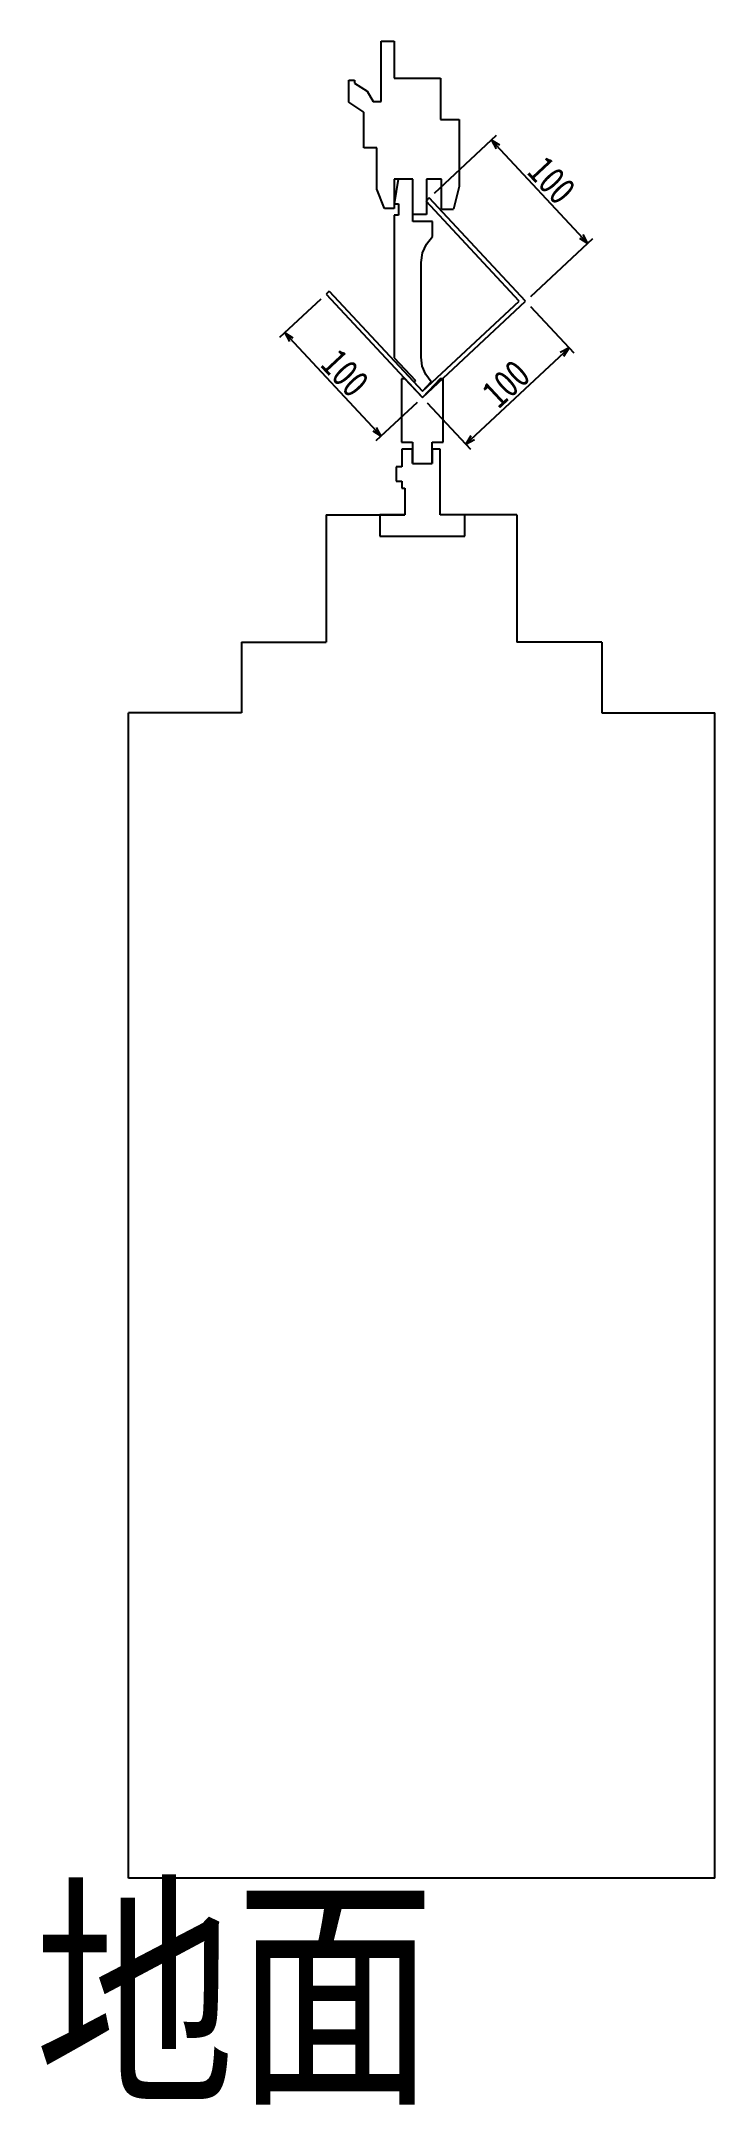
# Model space of a CAD drawing. Extents: x 5 to 481, y -14 to 1447.
import ezdxf
from ezdxf.enums import TextEntityAlignment as Align

# ---------------------------------------------------------------- set-up
doc = ezdxf.new("R2010")
doc.units = 0
doc.layers.get('0').update_dxf_attribs({"linetype": 'CONTINUOUS'})
doc.styles.add('GOTHIC', font='ＭＳ ゴシック')

msp = doc.modelspace()

# ---------------------------------------------------------------- linework, layer by layer
at = {"color": 2, "linetype": 'CONTINUOUS'}
for p, q in [((245.333904, 1403.825089), (245.333904, 1446.513543)), ((245.333904, 1446.513543), (254.440209, 1446.513543)), ((254.440209, 1446.513543), (254.440209, 1420.441022)), ((222.350518, 1403.463324), (222.350518, 1419.007917)), ((222.350518, 1419.007917), (226.329934, 1419.007917)), ((226.329934, 1419.007917), (226.329934, 1416.848632)), ((254.440209, 1420.441022), (287.25056, 1420.441022)), ((287.25056, 1420.441022), (287.25056, 1391.09812)), ((233.076287, 1396.284549), (222.350518, 1403.463324)), ((226.329934, 1416.848632), (235.430586, 1411.196053)), ((235.430586, 1411.196053), (239.726546, 1403.825089)), ((239.726546, 1403.825089), (245.333904, 1403.825089)), ((233.076287, 1371.127039), (233.076287, 1396.284549)), ((287.25056, 1391.09812), (300.64799, 1391.09812)), ((300.64799, 1391.09812), (300.64799, 1343.602777)), ((242.265261, 1371.127039), (233.076287, 1371.127039)), ((242.265261, 1341.790154), (242.265261, 1371.127039)), ((267.631209, 1348.884141), (254.630277, 1348.884141)), ((254.630277, 1348.884141), (254.630277, 1328.223964)), ((267.631209, 1323.772558), (267.631209, 1348.884141)), ((288.085067, 1348.884141), (277.452565, 1348.884141)), ((277.452565, 1348.884141), (277.452565, 1323.772558)), ((288.085067, 1327.641748), (288.085067, 1348.884141)), ((247.635211, 1328.223964), (242.265261, 1341.790154)), ((300.64799, 1343.602777), (296.426966, 1327.641748)), ((254.630277, 1328.223964), (247.635211, 1328.223964)), ((277.452565, 1323.772558), (267.631209, 1323.772558)), ((288.085067, 1327.641748), (296.426966, 1327.641748)), ((261.973206, 1207.673416), (259.723206, 1207.673416)), ((259.723206, 1207.673416), (259.723206, 1162.673416)), ((274.473206, 1194.268416), (261.973206, 1207.673416)), ((286.973206, 1207.673416), (274.473206, 1194.268416)), ((289.223206, 1207.673416), (286.973206, 1207.673416)), ((289.223206, 1162.673416), (289.223206, 1207.673416)), ((259.723206, 1162.673416), (267.473206, 1162.673416)), ((267.473206, 1162.673416), (267.473206, 1147.673416)), ((281.473206, 1147.673416), (281.473206, 1162.673416)), ((281.473206, 1162.673416), (289.223206, 1162.673416)), ((267.473206, 1147.673416), (281.473206, 1147.673416)), ((267.473206, 1147.673416), (281.473206, 1147.673416)), ((206.473206, 1111.173416), (261.973206, 1111.173416)), ((206.473206, 1111.173416), (206.473206, 1021.173416)), ((341.473206, 1111.173416), (286.973206, 1111.173416)), ((341.473206, 1111.173416), (341.473206, 1021.173416)), ((146.473206, 1021.173416), (206.473206, 1021.173416)), ((146.473206, 1021.173416), (146.473206, 971.173416)), ((401.473206, 1021.173416), (341.473206, 1021.173416)), ((401.473206, 1021.173416), (401.473206, 971.173416)), ((66.473206, 146.173416), (66.473206, 971.173416)), ((146.473206, 971.173416), (66.473206, 971.173416)), ((401.473206, 971.173416), (481.473206, 971.173416)), ((481.473206, 146.173416), (481.473206, 971.173416)), ((481.473206, 146.173416), (66.473206, 146.173416))]:
    msp.add_line(p, q, dxfattribs=at)
at = {"color": 134, "linetype": 'CONTINUOUS'}
for p, q in [((283.067615, 1339.013489), (327.039552, 1380.016787)), ((329.319016, 1372.897327), (323.382734, 1376.606848)), ((323.382734, 1376.606848), (326.668945, 1370.426167)), ((391.581505, 1303.470486), (323.382734, 1376.606848)), ((351.266387, 1265.877127), (395.238324, 1306.880424)), ((385.645223, 1307.180007), (391.581505, 1303.470486)), ((391.581505, 1303.470486), (388.295294, 1309.651167)), ((202.617617, 1263.99484), (173.412, 1236.760957)), ((351.019508, 1258.81037), (381.72813, 1225.878443)), ((183.005101, 1236.461375), (177.068818, 1240.170896)), ((177.068818, 1240.170896), (180.355029, 1233.990215)), ((177.068818, 1240.170896), (245.26759, 1167.034533)), ((305.181829, 1161.336489), (378.318192, 1229.535261)), ((378.318192, 1229.535261), (372.137511, 1226.24905)), ((374.60867, 1223.598978), (378.318192, 1229.535261)), ((270.816388, 1190.858478), (241.610772, 1163.624595)), ((277.883145, 1190.611598), (308.591767, 1157.679671)), ((239.331307, 1170.744054), (245.26759, 1167.034533)), ((245.26759, 1167.034533), (241.981379, 1173.215214)), ((308.89135, 1167.272772), (305.181829, 1161.336489)), ((305.181829, 1161.336489), (311.36251, 1164.6227))]:
    msp.add_line(p, q, dxfattribs=at)
at = {"color": 3, "linetype": 'CONTINUOUS'}
for p, q in [((257.245209, 1348.884141), (254.473209, 1331.384141)), ((267.631209, 1348.884141), (257.245209, 1348.884141)), ((267.631209, 1318.884141), (267.631209, 1348.884141)), ((254.473209, 1331.384141), (257.631209, 1331.384141)), ((257.631209, 1331.384141), (257.631209, 1323.384141)), ((257.631209, 1323.384141), (254.631209, 1323.384141)), ((254.631209, 1323.384141), (254.631209, 1222.437141)), ((281.631209, 1318.884141), (267.631209, 1318.884141)), ((281.631209, 1308.214141), (281.631209, 1318.884141)), ((274.566209, 1296.657141), (277.300209, 1302.923141)), ((277.300209, 1302.923141), (281.631209, 1308.214141)), ((273.631209, 1289.884141), (274.566209, 1296.657141)), ((273.631209, 1222.884141), (273.631209, 1289.884141)), ((254.631209, 1222.437141), (269.591209, 1206.396141)), ((274.462209, 1216.493141), (273.631209, 1222.884141)), ((276.897209, 1210.528141), (274.462209, 1216.493141)), ((269.591209, 1206.396141), (268.494209, 1205.373141)), ((268.494209, 1205.373141), (274.631209, 1198.791141)), ((274.631209, 1198.791141), (280.778209, 1205.383141)), ((280.778209, 1205.383141), (276.897209, 1210.528141)), ((267.473206, 1157.673416), (259.973206, 1157.673416)), ((259.973206, 1157.673416), (259.973206, 1145.173416)), ((267.473206, 1147.673416), (267.473206, 1157.673416)), ((286.973206, 1157.673416), (281.473206, 1157.673416)), ((281.473206, 1157.673416), (281.473206, 1147.673416)), ((286.973206, 1111.173416), (286.973206, 1157.673416)), ((259.973206, 1145.173416), (255.973206, 1145.173416)), ((255.973206, 1145.173416), (255.973206, 1135.173416)), ((255.973206, 1135.173416), (259.973206, 1135.173416)), ((259.973206, 1135.173416), (259.973206, 1130.173416)), ((259.973206, 1130.173416), (261.973206, 1130.173416)), ((261.973206, 1130.173416), (261.973206, 1111.173416)), ((261.973206, 1111.173416), (244.473206, 1111.173416)), ((244.473206, 1111.173416), (244.473206, 1096.173416)), ((304.473206, 1111.173416), (286.973206, 1111.173416)), ((304.473206, 1096.173416), (304.473206, 1111.173416)), ((244.473206, 1096.173416), (304.473206, 1096.173416))]:
    msp.add_line(p, q, dxfattribs=at)
at = {"color": 1, "linetype": 'CONTINUOUS'}
for p, q in [((279.410797, 1335.603551), (277.070434, 1333.42119)), ((343.086845, 1262.625191), (277.070434, 1333.42119)), ((347.609569, 1262.467188), (279.410797, 1335.603551)), ((208.614798, 1269.58714), (206.274435, 1267.404779)), ((206.274435, 1267.404779), (274.473206, 1194.268416)), ((208.614798, 1269.58714), (274.631209, 1198.791141)), ((274.473206, 1194.268416), (347.609569, 1262.467188)), ((274.631209, 1198.791141), (343.086845, 1262.625191))]:
    msp.add_line(p, q, dxfattribs=at)

# ---------------------------------------------------------------- texts
at = {"color": 134, "style": 'GOTHIC', "width": 0.8}
for rotation, p in [(312.999166, (358.944847, 1341.402642)), (312.999166, (212.630931, 1204.96669)), (42.999166, (340.386035, 1196.898603))]:
    msp.add_text('100', height=20, rotation=rotation, dxfattribs=at).set_placement(p, align=Align.CENTER)
at = {"color": 7, "style": 'GOTHIC', "width": 0.8}
msp.add_text('地面', height=130, dxfattribs=at).set_placement((0, 130), align=Align.TOP_LEFT)

doc.saveas('drawing.dxf')
